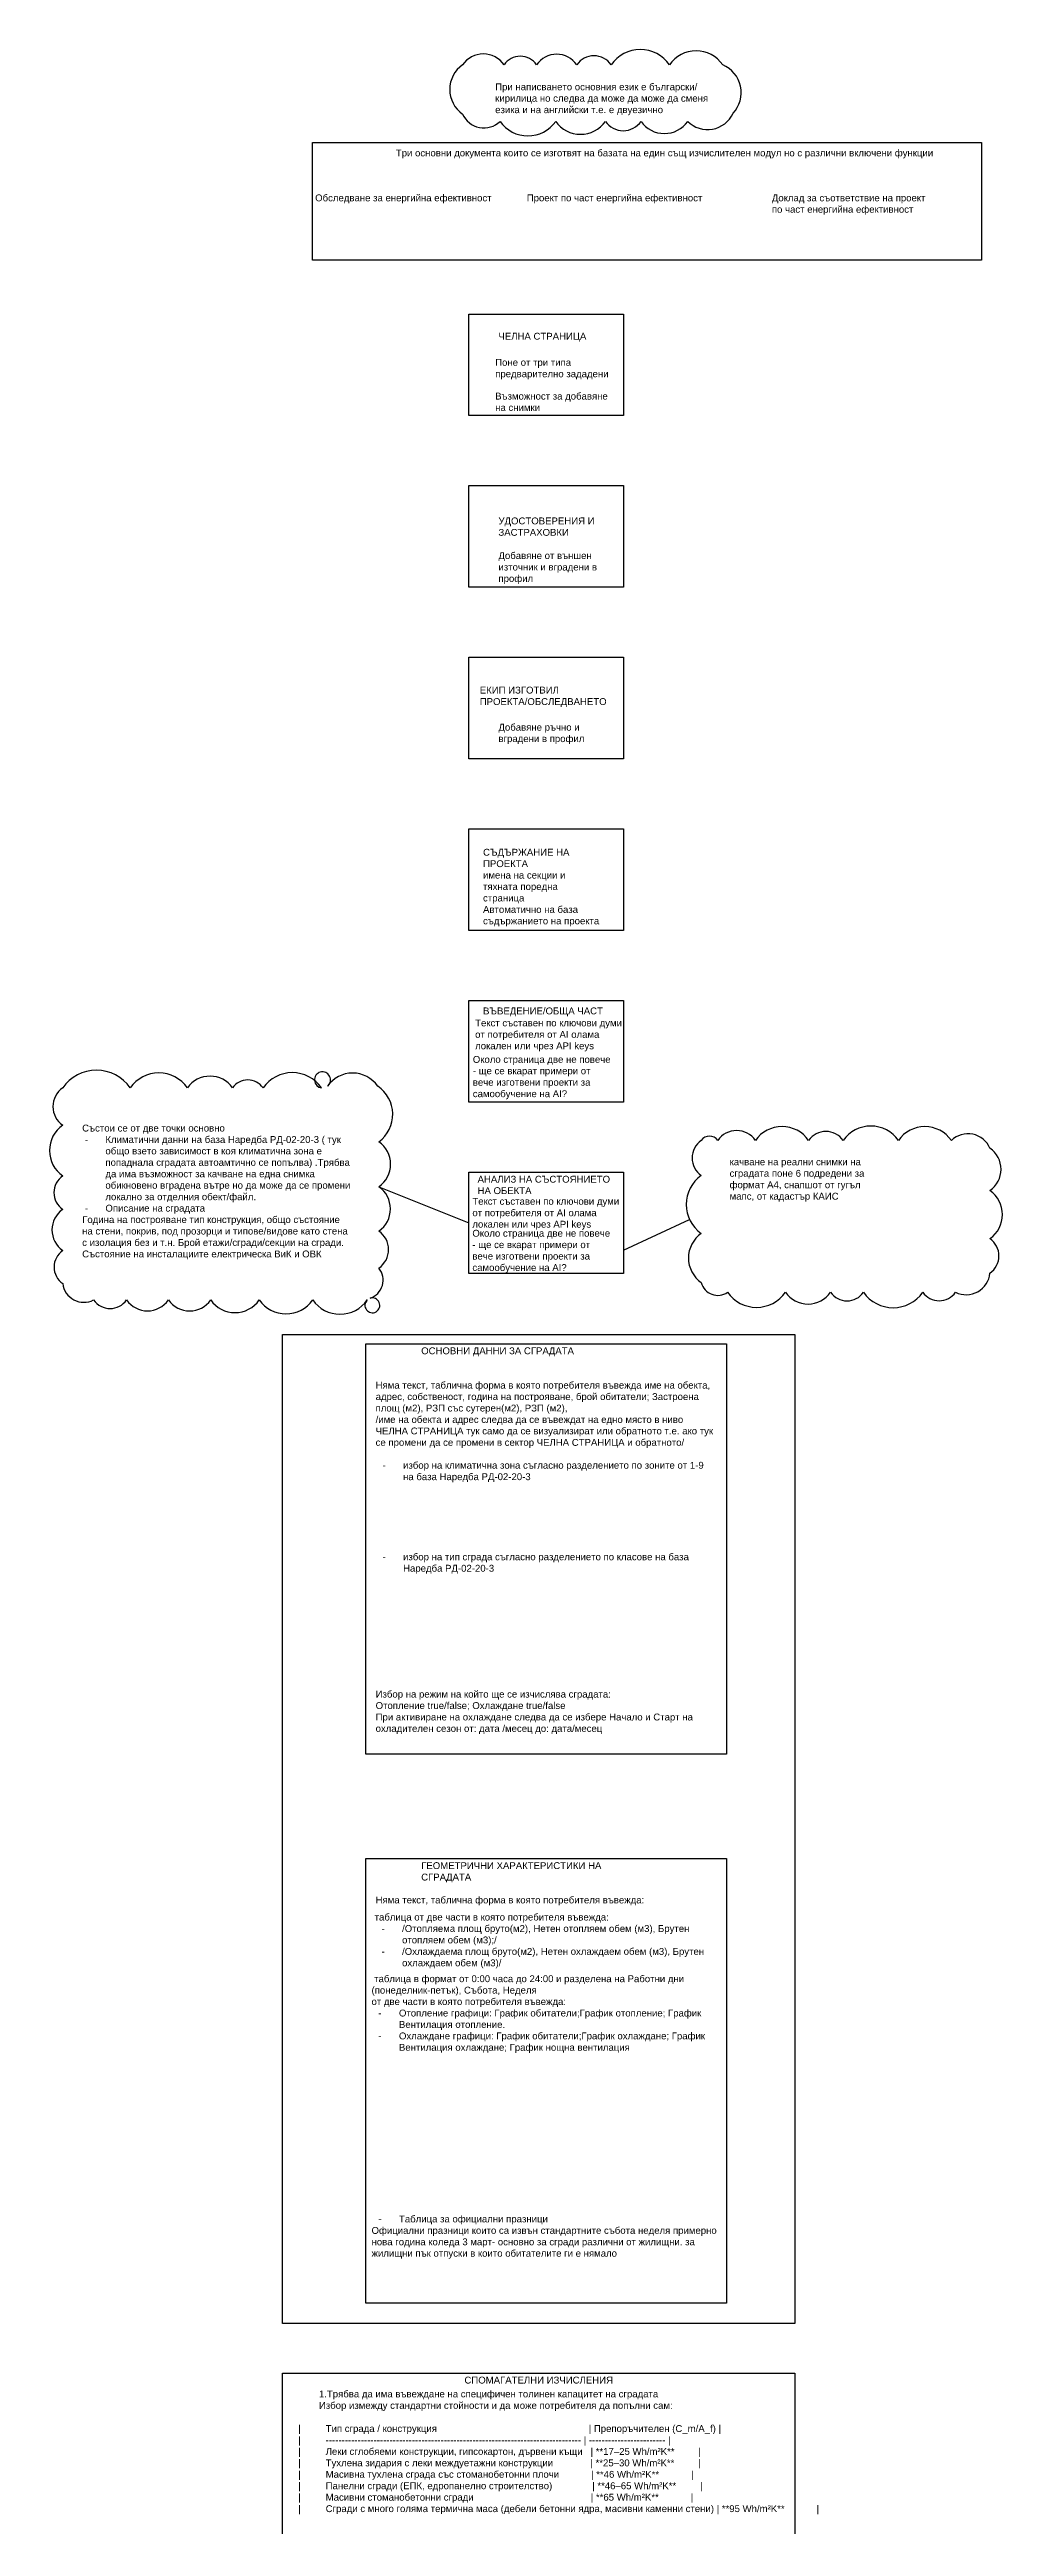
# Model space of a CAD drawing. Header units: inches. Extents: x -17 to 64, y -322 to 26.
# Drawn here: x 1.5 to 29.2, y -46.2 to 26 of the extents above; entities that cross this region are included whole.
import ezdxf

# ---------------------------------------------------------------- set-up
doc = ezdxf.new("R2010")
doc.units = ezdxf.units.IN
doc.header["$MEASUREMENT"] = 0
doc.styles.get("Standard").update_dxf_attribs({"font": 'arial.ttf'})

msp = doc.modelspace()

# ---------------------------------------------------------------- linework, layer by layer
for points in [[(13.505, 25.511, 0.520567), (13.505, 24.075, 0.520567), (14.598, 23.861, 0.520567), (16.22, 23.861, 0.520567), (17.668, 23.861, 0.520567), (18.708, 23.861, 0.520567), (20.067, 23.861, 0.520567), (21.389, 24.097, 0.520567), (21.087, 25.511, 0.520567), (19.537, 25.511, 0.520567), (17.835, 25.511, 0.520567), (16.835, 25.511, 0.520567), (15.661, 25.511, 0.520567), (14.716, 25.511, 0.520567)], [(1.849, -4.3, 0.520567), (1.849, -5.389, 0.520567), (1.849, -6.865, 0.520567), (1.849, -7.839, 0.520567), (1.849, -9.038, 0.520567), (1.849, -10.004, 0.520567), (2.752, -10.479, 0.520567), (3.711, -10.479, 0.520567), (4.932, -10.479, 0.520567), (6.164, -10.479, 0.520567), (7.579, -10.479, 0.520567), (9.136, -10.479, 0.520567), (10.728, -10.479, 8.78773), (10.812, -10.43, 0.520567), (11.067, -9.551, 0.520567), (11.067, -8.471, 0.520567), (11.067, -7.18, 0.520567), (11.067, -5.867, 0.520567), (11.034, -4.251, 0.520567), (9.567, -4.251, 5.082019), (9.396, -4.3, 0.520567), (7.689, -4.3, 0.520567), (6.8, -4.3, 0.520567), (5.487, -4.3, 0.520567), (3.818, -4.3, 0.520567)], [(20.463, -5.831, 0.520567), (20.463, -6.855, 0.520567), (20.463, -8.538, 0.520567), (20.463, -9.975, 0.520567), (21.23, -10.255, 0.520567), (22.917, -10.255, 0.520567), (24.233, -10.255, 0.520567), (25.191, -10.255, 0.520567), (26.92, -10.255, 0.520567), (27.875, -10.255, 0.520567), (28.879, -9.699, 0.520567), (28.879, -8.693, 0.520567), (28.879, -7.292, 0.520567), (28.879, -6.056, 0.520567), (27.753, -5.831, 0.520567), (26.211, -5.831, 0.520567), (24.598, -5.831, 0.520567), (23.593, -5.831, 0.520567), (22.042, -5.831, 0.520567), (20.942, -5.831, 0.520567)]]:
    msp.add_lwpolyline(points, format="xyb", close=True)
for points in [[(9.131, 23.241), (28.627, 23.241), (28.627, 19.818), (9.131, 19.818)], [(13.684, 18.247), (18.2, 18.247), (18.2, 15.288), (13.684, 15.288)], [(13.684, 13.247), (18.2, 13.247), (18.2, 10.288), (13.684, 10.288)], [(13.684, 8.247), (18.2, 8.247), (18.2, 5.288), (13.684, 5.288)], [(13.684, 3.247), (18.2, 3.247), (18.2, 0.288), (13.684, 0.288)], [(13.684, -1.753), (18.2, -1.753), (18.2, -4.712), (13.684, -4.712)], [(13.684, -6.753), (18.2, -6.753), (18.2, -9.712), (13.684, -9.712)], [(8.259, -11.482), (23.188, -11.482), (23.188, -40.304), (8.259, -40.304)], [(10.684, -11.753), (21.2, -11.753), (21.2, -23.712), (10.684, -23.712)], [(10.684, -26.753), (21.2, -26.753), (21.2, -39.712), (10.684, -39.712)], [(8.259, -41.753), (23.188, -41.753), (23.188, -53.712), (8.259, -53.712)]]:
    msp.add_lwpolyline(points, close=True)
for points in [[(11.067, -7.18), (13.684, -8.233)], [(18.2, -9.03), (20.121, -8.132)]]:
    msp.add_lwpolyline(points)

# ---------------------------------------------------------------- texts
at = {"char_height": 0.2, "attachment_point": 1}
for s, width, heights, insert in [('При написването основния език е български/ кирилица но следва да може да може да сменя езика и на английски т.е. е двуезично', 6.76115, [0], (14.456, 24.968)), ('Три основни документа които се изготвят на базата на един същ изчислителен модул но с различни включени функции', 16.94626, [0], (11.56, 23.041)), ('Обследване за енергийна ефективност', 16.94626, [0], (9.208, 21.732)), ('Проект по част енергийна ефективност', 16.94626, [0], (15.376, 21.732)), ('Доклад за съответствие на проект \\Pпо част енергийна ефективност', 16.94626, [0], (22.521, 21.732)), ('ЧЕЛНА СТРАНИЦА', 3.4393, [0], (14.551, 17.701)), ('Поне от три типа предварително зададени', 3.4393, [0], (14.456, 16.939)), ('Възможност за добавяне на снимки', 3.4393, [0], (14.456, 15.956)), ('УДОСТОВЕРЕНИЯ И ЗАСТРАХОВКИ ', 3.4393, [0], (14.551, 12.32)), ('Добавяне от външен източник и вградени в профил', 3.4393, [0], (14.551, 11.309)), ('ЕКИП ИЗГОТВИЛ ПРОЕКТА/ОБСЛЕДВАНЕТО', 4.47424, [0], (14.006, 7.39)), ('Добавяне ръчно и вградени в профил', 3.4393, [0], (14.551, 6.309)), ('СЪДЪРЖАНИЕ НА ПРОЕКТА  \\Pимена на секции и тяхната поредна страница \\PАвтоматично на база съдържанието на проекта', 3.4393, [0], (14.102, 2.666)), ('ВЪВЕДЕНИЕ/ОБЩА ЧАСТ', 4.12234, [0], (14.102, -1.957)), ('Текст съставен по ключови думи от потребителя от AI олама локален или чрез API keys', 4.3271, [0], (13.872, -2.308)), ('Около страница две не повече - ще се вкарат примери от вече изготвени проекти за самообучение на AI?', 4.09791, [0], (13.804, -3.37)), ('Състои се от две точки основно\\P\\pxi-3,l3.38813,t3.38813;-^IКлиматични данни на база Наредба РД-02-20-3 ( тук общо взето зависимост в коя климатична зона е попаднала сградата автоамтично се попълва) .Трябва да има възможност за качване на една снимка обикновено вградена вътре но да може да се промени локално за отделния обект/файл.\\P-^IОписание на сградата\\P\\pi0,l0,tz;Година на построяване тип конструкция, общо състояние на стени, покрив, под прозорци и типове/видове като стена с изолация без и т.н. Брой етажи/сгради/секции на сгради. Състояние на инсталациите електрическа ВиК и ОВК', 7.82336, [0], (2.417, -5.371)), ('качване на реални снимки на сградата поне 6 подредени за формат А4, снапшот от гугъл мапс, от кадастър КАИС', 4.3271, [0], (21.289, -6.356)), ('АНАЛИЗ НА СЪСТОЯНИЕТО НА ОБЕКТА', 4.12234, [0], (13.943, -6.861)), ('Текст съставен по ключови думи от потребителя от AI олама локален или чрез API keys', 4.3271, [0], (13.791, -7.505)), ('Около страница две не повече - ще се вкарат примери от вече изготвени проекти за самообучение на AI?', 4.09791, [0], (13.791, -8.435)), ('ОСНОВНИ ДАННИ ЗА СГРАДАТА', 5.43682, [0], (12.299, -11.861)), ('Няма текст, таблична форма в която потребителя въвежда име на обекта, адрес, собственост, година на построяване, брой обитатели; Застроена площ (м2), РЗП със сутерен(м2), РЗП (м2),\\P/име на обекта и адрес следва да се въвеждат на едно място в ниво ЧЕЛНА СТРАНИЦА тук само да се визуализират или обратното т.е. ако тук се промени да се промени в сектор ЧЕЛНА СТРАНИЦА и обратното/\\P\\P\\pxi-3,l4,t4;-^Iизбор на климатична зона съгласно разделението по зоните от 1-9 на база Наредба РД-02-20-3\\P\\pi0,l0,tz;\\P\\P\\P\\P\\P\\P\\pi-3,l4,t4;-^Iизбор на тип сграда съгласно разделението по класове на база Наредба РД-02-20-3\\P\\pi0,l0,tz;\\P\\P\\P\\P\\P\\P\\P\\P\\P\\PИзбор на режим на който ще се изчислява сградата:\\PОтопление true/false; Охлаждане true/false\\PПри активиране на охлаждане следва да се избере Начало и Старт на охладителен сезон от: дата /месец до: дата/месец', 9.91938, [0], (10.971, -12.862)), ('ГЕОМЕТРИЧНИ ХАРАКТЕРИСТИКИ НА СГРАДАТА', 5.43682, [0], (12.299, -26.861)), ('Няма текст, таблична форма в която потребителя въвежда:', 10.51575, [1.33], (10.971, -27.862)), ('таблица от две части в която потребителя въвежда:\\P\\pxi-3,l4,t4;-^I/Отопляема площ бруто(м2), Нетен отопляем обем (м3), Брутен отопляем обем (м3);/\\P-^I/Охлаждаема площ бруто(м2), Нетен охлаждаем обем (м3), Брутен охлаждаем обем (м3)/', 9.89447, [0], (10.942, -28.36)), (' таблица в формат от 0:00 часа до 24:00 и разделена на Работни дни (понеделник-петък), Събота, Неделя\\Pот две части в която потребителя въвежда:\\P\\pxi-3,l4,t4;-^IОтопление графици: График обитатели;График отопление; График Вентилация отопление. \\P-^IОхлаждане графици: График обитатели;График охлаждане; График Вентилация охлаждане; График нощна вентилация', 10.51575, [0], (10.851, -30.156)), ('\\pxi-3,l4,t4;-^IТаблица за официални празници \\P\\pi0,l0,tz;Официални празници които са извън стандартните събота неделя примерно нова година коледа 3 март- основно за сгради различни от жилищни. за жилищни пък отпуски в които обитателите ги е нямало', 10.51575, [0], (10.852, -37.156)), ('СПОМАГАТЕЛНИ ИЗЧИСЛЕНИЯ ', 5.43682, [0], (13.56, -41.851)), ('1.Трябва да има въвеждане на специфичен толинен капацитет на сградата\\PИзбор измежду стандартни стойности и да може потребителя да попълни сам:', 12.0763, [0], (9.318, -42.255)), ('|^IТип сграда / конструкция                                                         | Препоръчителен (C_m/A_f) |\\P|^I-------------------------------------------------------------------------------- | ------------------------ |\\P|^IЛеки сглобяеми конструкции, гипсокартон, дървени къщи   | **17–25 Wh/m²K**         |\\P|^IТухлена зидария с леки междуетажни конструкции              | **25–30 Wh/m²K**         |\\P|^IМасивна тухлена сграда със стоманобетонни плочи            | **46 Wh/m²K**            |\\P|^IПанелни сгради (ЕПК, едропанелно строителство)               | **46–65 Wh/m²K**         |\\P|^IМасивни стоманобетонни сгради                                            | **65 Wh/m²K**            |\\P|^IСгради с много голяма термична маса (дебели бетонни ядра, масивни каменни стени) | **95 Wh/m²K**            |', 14.76721, [0], (8.715, -43.263))]:
    msp.add_mtext_dynamic_manual_height_columns(s, width=width, gutter_width=1, heights=heights, dxfattribs=dict(at, insert=insert))

doc.saveas('drawing.dxf')
